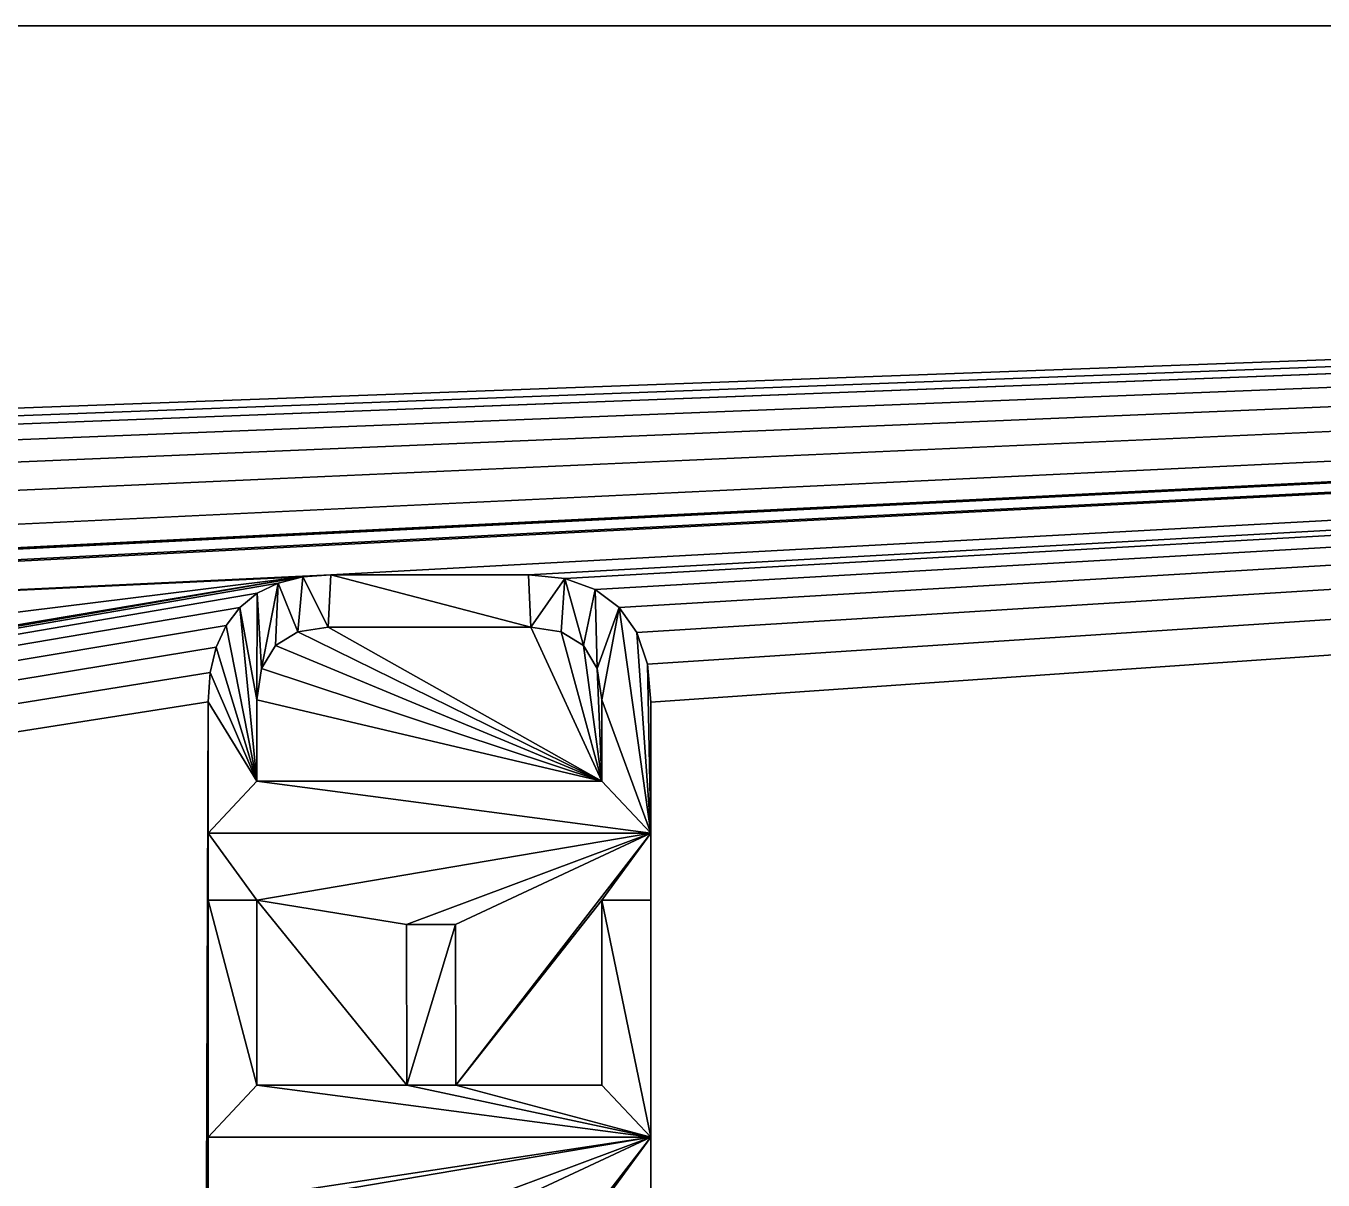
# Model space of a CAD drawing. Header units: metres. Extents: x -75 to 218, y -7 to 90.
# Drawn here: x 113.34 to 126.45, y 78.62 to 90.29 of the extents above; entities that cross this region are included whole.
import ezdxf

# ---------------------------------------------------------------- set-up
doc = ezdxf.new("R2010")
doc.units = ezdxf.units.M

msp = doc.modelspace()

# ---------------------------------------------------------------- meshes
at = {"layer": 'Layer0'}
mesh = msp.add_polyface(dxfattribs=at)
corners = [(-75.289, 90.288, 1), (218.173, 90.288), (-75.289, 90.288), (218.173, 90.288, 1)]
mesh.append_faces([[corners[k] for k in face] for face in [(0, 1, 2), (1, 0, 3)]], dxfattribs={"vtx0": -1})
mesh = msp.add_polyface(dxfattribs=at)
corners = [(-75.289, 90.288), (218.173, -6.612), (-75.289, -6.612), (218.173, 90.288)]
mesh.append_faces([[corners[k] for k in face] for face in [(0, 1, 2), (1, 0, 3)]], dxfattribs={"vtx0": -1})
mesh = msp.add_polyface(dxfattribs=at)
corners = [(43.516, 79.538, 1), (43.514, 81.161, 1), (42.004, 79.538, 1), (41.512, 74.732, 1), (41.512, 79.012, 1), (41.512, 81.407, 1), (41.512, 75.257, 1), (41.512, 76.088, 1), (41.512, 78.305, 1), (41.942, 78.305, 1), (45.983, 79.012, 1), (45.497, 78.351, 1), (45.497, 76.626, 1), (45.983, 78.351, 1), (41.466, 72.687, 1), (41.521, 73.127, 1), (41.687, 73.475, 1), (41.966, 73.733, 1), (42.358, 73.898, 1), (45.983, 74.732, 1), (42.561, 73.412, 1), (44.17, 73.858, 1), (43.988, 73.743, 1), (44.398, 73.932, 1), (44.679, 73.957, 1), (44.854, 73.957, 1), (45.122, 73.935, 1), (45.357, 73.869, 1), (45.558, 73.759, 1), (45.726, 73.606, 1), (45.983, 75.257, 1), (41.998, 76.088, 1), (41.998, 77.727, 1), (45.553, 76.032, 1), (-75.289, 90.288, 1), (-54.1, 80.264, 1), (218.173, 90.288, 1), (-48.658, 80.264, 1), (-47.586, 80.092, 1), (-46.678, 79.731, 1), (-45.951, 79.194, 1), (-45.421, 78.495, 1), (-45.098, 77.646, 1), (45.488, 81.407, 1), (42.004, 81.407, 1), (44.009, 81.161, 1), (44.012, 79.538, 1), (45.488, 79.538, 1)]
mesh.append_faces([[corners[k] for k in face] for face in [(11, 9, 12), (43, 46, 47)]], dxfattribs={"vtx0": -1})
mesh.append_faces([[corners[k] for k in face] for face in [(4, 9, 10), (3, 18, 19), (21, 20, 22), (30, 7, 6), (7, 30, 31), (31, 30, 32), (32, 30, 33), (34, 35, 36)]], dxfattribs={"vtx0": -1, "vtx1": -1})
mesh.append_faces([[corners[k] for k in face] for face in [(4, 6, 7), (10, 9, 11), (14, 3, 5), (19, 20, 21), (36, 35, 37), (43, 44, 1)]], dxfattribs={"vtx0": -1, "vtx1": -1, "vtx2": -1})
mesh.append_faces([[corners[k] for k in face] for face in [(3, 4, 5), (4, 3, 6), (4, 7, 8), (4, 8, 9), (10, 11, 13), (3, 15, 16), (3, 16, 17), (3, 17, 18), (19, 18, 20), (19, 21, 23), (19, 23, 24), (19, 24, 25), (19, 25, 26), (19, 26, 27), (19, 27, 28), (19, 28, 29), (36, 37, 38), (36, 38, 39), (36, 39, 40), (36, 40, 41), (36, 41, 42), (1, 44, 2), (43, 1, 45), (43, 45, 46)]], dxfattribs={"vtx0": -1, "vtx2": -1})
mesh.append_faces([[corners[k] for k in face] for face in [(0, 1, 2)]], dxfattribs={"vtx1": -1})
mesh = msp.add_polyface(dxfattribs=at)
corners = [(45.983, 79.012, 1), (45.983, 78.351, 1), (45.983, 76.032, 1), (45.983, 81.407, 1), (45.983, 74.732, 1), (45.726, 73.606, 1), (45.859, 73.412, 1), (45.953, 73.179, 1), (46.01, 72.909, 1), (45.983, 75.257, 1), (45.553, 76.032, 1), (117.19, 76.51, 1), (115.677, 78.38, 1), (115.677, 76.51, 1), (117.19, 79.582, 1), (115.677, 81.452, 1), (115.677, 79.582, 1), (115.221, 74.447, 1), (115.185, 75.985, 1), (115.185, 74.118, 1), (115.328, 74.727, 1), (115.501, 74.953, 1), (115.734, 75.122, 1), (116.023, 75.227, 1), (115.139, 70.64, 1), (115.185, 72.648, 1), (115.185, 79.057, 1), (115.361, 71.429, 1), (115.639, 71.686, 1), (116.031, 71.852, 1), (115.185, 82.129, 1), (115.185, 81.452, 1), (115.185, 78.38, 1), (218.173, 90.288, 1), (-45.098, 77.646, 1), (41.512, 81.407, 1), (42.004, 81.407, 1), (45.488, 81.407, 1), (116.422, 84.739, 1), (116.139, 84.719, 1), (46.029, 72.601, 1), (115.892, 84.657, 1), (115.68, 84.554, 1), (115.504, 84.41, 1), (115.364, 84.227, 1), (115.265, 84.007, 1), (115.205, 83.751, 1), (115.185, 83.457, 1)]
mesh.append_faces([[corners[k] for k in face] for face in [(11, 12, 13), (14, 15, 16)]], dxfattribs={"vtx0": -1})
mesh.append_faces([[corners[k] for k in face] for face in [(0, 2, 3), (4, 8, 9), (10, 9, 2), (17, 18, 19), (15, 30, 31), (32, 19, 18), (38, 3, 39), (39, 40, 41), (41, 40, 42), (42, 40, 43), (43, 40, 44), (44, 40, 45), (45, 40, 46), (46, 40, 47), (47, 31, 30)]], dxfattribs={"vtx0": -1, "vtx1": -1})
mesh.append_faces([[corners[k] for k in face] for face in [(9, 8, 2), (24, 25, 26), (32, 26, 25), (33, 34, 35), (33, 36, 37), (39, 3, 2), (39, 2, 8), (47, 40, 24), (47, 24, 26)]], dxfattribs={"vtx0": -1, "vtx1": -1, "vtx2": -1})
mesh.append_faces([[corners[k] for k in face] for face in [(0, 1, 2), (4, 5, 6), (4, 6, 7), (4, 7, 8), (18, 17, 20), (18, 20, 21), (18, 21, 22), (18, 22, 23), (25, 27, 28), (25, 28, 29), (32, 25, 19), (33, 35, 36), (33, 37, 3), (39, 8, 40), (47, 26, 31)]], dxfattribs={"vtx0": -1, "vtx2": -1})
mesh = msp.add_polyface(dxfattribs=at)
corners = [(115.677, 78.38, 1), (117.19, 76.51, 1), (117.187, 78.134, 1), (115.677, 81.452, 1), (117.19, 79.582, 1), (117.187, 81.206, 1), (115.185, 75.985, 1), (116.023, 75.227, 1), (119.657, 75.985, 1), (116.363, 75.262, 1), (116.76, 75.262, 1), (117.093, 75.227, 1), (117.378, 75.122, 1), (117.609, 74.953, 1), (117.781, 74.725, 1), (117.887, 74.445, 1), (117.922, 74.118, 1), (119.657, 73.174, 1), (117.922, 73.174, 1), (119.657, 78.38, 1), (119.657, 79.057, 1), (119.657, 81.452, 1), (119.657, 82.129, 1), (119.657, 83.454, 1), (115.185, 72.648, 1), (116.031, 71.852, 1), (119.657, 72.648, 1), (117.844, 71.812, 1), (118.072, 71.886, 1), (118.353, 71.91, 1), (118.528, 71.91, 1), (118.796, 71.888, 1), (119.03, 71.823, 1), (119.684, 70.863, 1), (115.185, 82.129, 1), (117.682, 81.206, 1), (117.685, 79.582, 1), (119.161, 81.452, 1), (119.161, 79.582, 1), (115.185, 79.057, 1), (115.185, 78.38, 1), (117.682, 78.134, 1), (117.685, 76.51, 1), (119.161, 78.38, 1), (119.161, 76.51, 1), (218.173, 90.288, 1), (45.983, 81.407, 1), (116.422, 84.739, 1)]
mesh.append_faces([[corners[k] for k in face] for face in [(17, 16, 18), (37, 36, 38), (43, 42, 44)]], dxfattribs={"vtx0": -1})
mesh.append_faces([[corners[k] for k in face] for face in [(6, 7, 8), (8, 17, 19), (20, 17, 21), (22, 17, 23), (24, 25, 26), (26, 33, 17), (34, 3, 22), (39, 40, 20)]], dxfattribs={"vtx0": -1, "vtx1": -1})
mesh.append_faces([[corners[k] for k in face] for face in [(16, 17, 8), (19, 17, 20), (21, 17, 22), (22, 3, 5), (22, 36, 37), (20, 0, 2), (20, 42, 43), (45, 46, 47)]], dxfattribs={"vtx0": -1, "vtx1": -1, "vtx2": -1})
mesh.append_faces([[corners[k] for k in face] for face in [(0, 1, 2), (3, 4, 5), (8, 7, 9), (8, 9, 10), (8, 10, 11), (8, 11, 12), (8, 12, 13), (8, 13, 14), (8, 14, 15), (8, 15, 16), (26, 27, 28), (26, 28, 29), (26, 29, 30), (26, 30, 31), (26, 31, 32), (22, 5, 35), (22, 35, 36), (22, 37, 21), (20, 40, 0), (20, 2, 41), (20, 41, 42), (20, 43, 19)]], dxfattribs={"vtx0": -1, "vtx2": -1})
mesh = msp.add_polyface(dxfattribs=at)
corners = [(202.173, 45.463, 1), (198.173, 61.525, 1), (197.938, 38.213, 1), (206.173, 61.525, 1), (206.409, 38.213, 1), (206.173, 63.525, 1), (206.173, 65.15, 1), (206.173, 67.15, 1), (117.28, 69.702, 1), (218.173, -6.612, 1), (117.479, 70.098, 1), (118.774, 69.198, 1), (119.061, 69.305, 1), (119.295, 69.464, 1), (119.476, 69.673, 1), (119.603, 69.927, 1), (119.678, 70.222, 1), (119.703, 70.554, 1), (218.173, 90.288, 1), (116.422, 84.739, 1), (118.42, 84.739, 1), (118.787, 84.702, 1), (119.094, 84.592, 1), (119.337, 84.409, 1), (119.514, 84.157, 1), (119.621, 83.837, 1), (119.657, 83.454, 1), (119.657, 73.174, 1), (119.684, 70.863, 1), (198.173, 67.15, 1), (197.173, 19.838, 1), (197.173, 18.838, 1), (198.173, 63.525, 1), (198.173, 65.15, 1), (199.345, 22.166, 1), (200.173, 22.802, 1), (201.138, 23.201, 1), (202.173, 23.338, 1), (203.209, 23.201, 1), (204.173, 22.802, 1)]
mesh.append_faces([[corners[k] for k in face] for face in [(0, 1, 2), (1, 0, 3), (3, 4, 5), (6, 4, 7), (8, 9, 10), (11, 9, 12), (12, 9, 13), (13, 9, 14), (14, 9, 15), (15, 9, 16), (16, 9, 17), (30, 17, 31), (29, 32, 33), (18, 4, 9), (5, 33, 32), (33, 5, 6)]], dxfattribs={"vtx0": -1, "vtx1": -1})
mesh.append_faces([[corners[k] for k in face] for face in [(5, 4, 6), (10, 9, 11), (18, 26, 27), (18, 27, 28), (18, 17, 29), (29, 17, 30), (29, 30, 2), (29, 2, 1), (18, 7, 4)]], dxfattribs={"vtx0": -1, "vtx1": -1, "vtx2": -1})
mesh.append_faces([[corners[k] for k in face] for face in [(3, 0, 4), (18, 19, 20), (18, 20, 21), (18, 21, 22), (18, 22, 23), (18, 23, 24), (18, 24, 25), (18, 25, 26), (18, 28, 17), (29, 1, 32), (18, 29, 7), (34, 4, 2), (4, 35, 36), (4, 36, 37), (4, 37, 38), (4, 38, 39)]], dxfattribs={"vtx0": -1, "vtx2": -1})
mesh = msp.add_polyface(dxfattribs=at)
corners = [(115.185, 82.129, 0.7), (115.677, 82.654, 0.7), (115.185, 83.457, 0.7), (119.657, 82.129, 0.7), (115.205, 83.751, 0.7), (115.265, 84.007, 0.7), (115.364, 84.227, 0.7), (115.504, 84.41, 0.7), (119.161, 82.654, 0.7), (119.161, 83.475, 0.7), (119.337, 84.409, 0.7), (119.514, 84.157, 0.7), (119.621, 83.837, 0.7), (119.657, 83.454, 0.7), (115.677, 83.475, 0.7), (115.68, 84.554, 0.7), (115.724, 83.793, 0.7), (115.892, 84.657, 0.7), (115.863, 84.024, 0.7), (116.09, 84.165, 0.7), (116.139, 84.719, 0.7), (116.397, 84.21, 0.7), (116.422, 84.739, 0.7), (118.442, 84.21, 0.7), (118.42, 84.739, 0.7), (118.787, 84.702, 0.7), (118.751, 84.165, 0.7), (118.977, 84.024, 0.7), (119.094, 84.592, 0.7), (119.115, 83.793, 0.7)]
mesh.append_faces([[corners[k] for k in face] for face in [(12, 3, 13)]], dxfattribs={"vtx0": -1})
mesh.append_faces([[corners[k] for k in face] for face in [(0, 1, 2), (2, 1, 4), (4, 1, 5), (5, 1, 6), (6, 1, 7), (1, 3, 8), (8, 3, 9), (10, 3, 11), (11, 3, 12), (7, 14, 15), (14, 7, 1), (15, 16, 17), (17, 19, 20), (20, 21, 22), (22, 23, 24), (24, 23, 25), (25, 27, 28), (28, 29, 10)]], dxfattribs={"vtx0": -1, "vtx1": -1})
mesh.append_faces([[corners[k] for k in face] for face in [(9, 3, 10)]], dxfattribs={"vtx0": -1, "vtx1": -1, "vtx2": -1})
mesh.append_faces([[corners[k] for k in face] for face in [(1, 0, 3), (15, 14, 16), (17, 16, 18), (17, 18, 19), (20, 19, 21), (22, 21, 23), (25, 23, 26), (25, 26, 27), (28, 27, 29), (10, 29, 9)]], dxfattribs={"vtx0": -1, "vtx2": -1})
mesh = msp.add_polyface(dxfattribs=at)
corners = [(115.892, 84.657, 1), (115.68, 84.554, 0.7), (115.892, 84.657, 0.7), (115.68, 84.554, 1)]
mesh.append_faces([[corners[k] for k in face] for face in [(0, 1, 2), (1, 0, 3)]], dxfattribs={"vtx0": -1})
mesh = msp.add_polyface(dxfattribs=at)
corners = [(116.139, 84.719, 1), (115.892, 84.657, 0.7), (116.139, 84.719, 0.7), (115.892, 84.657, 1)]
mesh.append_faces([[corners[k] for k in face] for face in [(0, 1, 2), (1, 0, 3)]], dxfattribs={"vtx0": -1})
mesh = msp.add_polyface(dxfattribs=at)
corners = [(116.422, 84.739, 1), (116.139, 84.719, 0.7), (116.422, 84.739, 0.7), (116.139, 84.719, 1)]
mesh.append_faces([[corners[k] for k in face] for face in [(0, 1, 2), (1, 0, 3)]], dxfattribs={"vtx0": -1})
mesh = msp.add_polyface(dxfattribs=at)
corners = [(118.42, 84.739, 1), (116.422, 84.739, 0.7), (118.42, 84.739, 0.7), (116.422, 84.739, 1)]
mesh.append_faces([[corners[k] for k in face] for face in [(0, 1, 2), (1, 0, 3)]], dxfattribs={"vtx0": -1})
mesh = msp.add_polyface(dxfattribs=at)
corners = [(118.787, 84.702, 1), (118.42, 84.739, 0.7), (118.787, 84.702, 0.7), (118.42, 84.739, 1)]
mesh.append_faces([[corners[k] for k in face] for face in [(0, 1, 2), (1, 0, 3)]], dxfattribs={"vtx0": -1})
mesh = msp.add_polyface(dxfattribs=at)
corners = [(119.094, 84.592, 1), (118.787, 84.702, 0.7), (119.094, 84.592, 0.7), (118.787, 84.702, 1)]
mesh.append_faces([[corners[k] for k in face] for face in [(0, 1, 2), (1, 0, 3)]], dxfattribs={"vtx0": -1})
mesh = msp.add_polyface(dxfattribs=at)
corners = [(115.68, 84.554, 1), (115.504, 84.41, 0.7), (115.68, 84.554, 0.7), (115.504, 84.41, 1)]
mesh.append_faces([[corners[k] for k in face] for face in [(0, 1, 2), (1, 0, 3)]], dxfattribs={"vtx0": -1})
mesh = msp.add_polyface(dxfattribs=at)
corners = [(119.337, 84.409, 1), (119.094, 84.592, 0.7), (119.337, 84.409, 0.7), (119.094, 84.592, 1)]
mesh.append_faces([[corners[k] for k in face] for face in [(0, 1, 2), (1, 0, 3)]], dxfattribs={"vtx0": -1})
mesh = msp.add_polyface(dxfattribs=at)
corners = [(115.504, 84.41, 0.7), (115.364, 84.227, 1), (115.364, 84.227, 0.7), (115.504, 84.41, 1)]
mesh.append_faces([[corners[k] for k in face] for face in [(0, 1, 2), (1, 0, 3)]], dxfattribs={"vtx0": -1})
mesh = msp.add_polyface(dxfattribs=at)
corners = [(119.337, 84.409, 1), (119.514, 84.157, 0.7), (119.514, 84.157, 1), (119.337, 84.409, 0.7)]
mesh.append_faces([[corners[k] for k in face] for face in [(0, 1, 2), (1, 0, 3)]], dxfattribs={"vtx0": -1})
mesh = msp.add_polyface(dxfattribs=at)
corners = [(115.364, 84.227, 0.7), (115.265, 84.007, 1), (115.265, 84.007, 0.7), (115.364, 84.227, 1)]
mesh.append_faces([[corners[k] for k in face] for face in [(0, 1, 2), (1, 0, 3)]], dxfattribs={"vtx0": -1})
mesh = msp.add_polyface(dxfattribs=at)
corners = [(119.161, 82.654, 1), (115.677, 83.475, 1), (115.677, 82.654, 1), (115.724, 83.793, 1), (115.863, 84.024, 1), (116.09, 84.165, 1), (116.397, 84.21, 1), (118.442, 84.21, 1), (118.751, 84.165, 1), (118.977, 84.024, 1), (119.115, 83.793, 1), (119.161, 83.475, 1)]
mesh.append_faces([[corners[k] for k in face] for face in [(0, 1, 2), (10, 0, 11)]], dxfattribs={"vtx0": -1})
mesh.append_faces([[corners[k] for k in face] for face in [(1, 0, 3), (3, 0, 4), (4, 0, 5), (5, 0, 6), (6, 0, 7), (7, 0, 8), (8, 0, 9), (9, 0, 10)]], dxfattribs={"vtx0": -1, "vtx1": -1})
mesh = msp.add_polyface(dxfattribs=at)
corners = [(115.863, 84.024, 1), (116.09, 84.165, 0.7), (115.863, 84.024, 0.7), (116.09, 84.165, 1)]
mesh.append_faces([[corners[k] for k in face] for face in [(0, 1, 2), (1, 0, 3)]], dxfattribs={"vtx0": -1})
mesh = msp.add_polyface(dxfattribs=at)
corners = [(116.09, 84.165, 1), (116.397, 84.21, 0.7), (116.09, 84.165, 0.7), (116.397, 84.21, 1)]
mesh.append_faces([[corners[k] for k in face] for face in [(0, 1, 2), (1, 0, 3)]], dxfattribs={"vtx0": -1})
mesh = msp.add_polyface(dxfattribs=at)
corners = [(116.397, 84.21, 1), (118.442, 84.21, 0.7), (116.397, 84.21, 0.7), (118.442, 84.21, 1)]
mesh.append_faces([[corners[k] for k in face] for face in [(0, 1, 2), (1, 0, 3)]], dxfattribs={"vtx0": -1})
mesh = msp.add_polyface(dxfattribs=at)
corners = [(118.442, 84.21, 1), (118.751, 84.165, 0.7), (118.442, 84.21, 0.7), (118.751, 84.165, 1)]
mesh.append_faces([[corners[k] for k in face] for face in [(0, 1, 2), (1, 0, 3)]], dxfattribs={"vtx0": -1})
mesh = msp.add_polyface(dxfattribs=at)
corners = [(118.751, 84.165, 1), (118.977, 84.024, 0.7), (118.751, 84.165, 0.7), (118.977, 84.024, 1)]
mesh.append_faces([[corners[k] for k in face] for face in [(0, 1, 2), (1, 0, 3)]], dxfattribs={"vtx0": -1})
mesh = msp.add_polyface(dxfattribs=at)
corners = [(119.514, 84.157, 1), (119.621, 83.837, 0.7), (119.621, 83.837, 1), (119.514, 84.157, 0.7)]
mesh.append_faces([[corners[k] for k in face] for face in [(0, 1, 2), (1, 0, 3)]], dxfattribs={"vtx0": -1})
mesh = msp.add_polyface(dxfattribs=at)
corners = [(115.265, 84.007, 0.7), (115.205, 83.751, 1), (115.205, 83.751, 0.7), (115.265, 84.007, 1)]
mesh.append_faces([[corners[k] for k in face] for face in [(0, 1, 2), (1, 0, 3)]], dxfattribs={"vtx0": -1})
mesh = msp.add_polyface(dxfattribs=at)
corners = [(115.863, 84.024, 1), (115.724, 83.793, 0.7), (115.724, 83.793, 1), (115.863, 84.024, 0.7)]
mesh.append_faces([[corners[k] for k in face] for face in [(0, 1, 2), (1, 0, 3)]], dxfattribs={"vtx0": -1})
mesh = msp.add_polyface(dxfattribs=at)
corners = [(118.977, 84.024, 0.7), (119.115, 83.793, 1), (119.115, 83.793, 0.7), (118.977, 84.024, 1)]
mesh.append_faces([[corners[k] for k in face] for face in [(0, 1, 2), (1, 0, 3)]], dxfattribs={"vtx0": -1})
mesh = msp.add_polyface(dxfattribs=at)
corners = [(115.205, 83.751, 0.7), (115.185, 83.457, 1), (115.185, 83.457, 0.7), (115.205, 83.751, 1)]
mesh.append_faces([[corners[k] for k in face] for face in [(0, 1, 2), (1, 0, 3)]], dxfattribs={"vtx0": -1})
mesh = msp.add_polyface(dxfattribs=at)
corners = [(115.724, 83.793, 1), (115.677, 83.475, 0.7), (115.677, 83.475, 1), (115.724, 83.793, 0.7)]
mesh.append_faces([[corners[k] for k in face] for face in [(0, 1, 2), (1, 0, 3)]], dxfattribs={"vtx0": -1})
mesh = msp.add_polyface(dxfattribs=at)
corners = [(119.115, 83.793, 0.7), (119.161, 83.475, 1), (119.161, 83.475, 0.7), (119.115, 83.793, 1)]
mesh.append_faces([[corners[k] for k in face] for face in [(0, 1, 2), (1, 0, 3)]], dxfattribs={"vtx0": -1})
mesh = msp.add_polyface(dxfattribs=at)
corners = [(119.621, 83.837, 1), (119.657, 83.454, 0.7), (119.657, 83.454, 1), (119.621, 83.837, 0.7)]
mesh.append_faces([[corners[k] for k in face] for face in [(0, 1, 2), (1, 0, 3)]], dxfattribs={"vtx0": -1})
mesh = msp.add_polyface(dxfattribs=at)
corners = [(115.677, 83.475, 1), (115.677, 82.654, 0.7), (115.677, 82.654, 1), (115.677, 83.475, 0.7)]
mesh.append_faces([[corners[k] for k in face] for face in [(0, 1, 2), (1, 0, 3)]], dxfattribs={"vtx0": -1})
mesh = msp.add_polyface(dxfattribs=at)
corners = [(119.161, 83.475, 0.7), (119.161, 82.654, 1), (119.161, 82.654, 0.7), (119.161, 83.475, 1)]
mesh.append_faces([[corners[k] for k in face] for face in [(0, 1, 2), (1, 0, 3)]], dxfattribs={"vtx0": -1})
mesh = msp.add_polyface(dxfattribs=at)
corners = [(115.185, 83.457, 0.7), (115.185, 82.129, 1), (115.185, 82.129, 0.7), (115.185, 83.457, 1)]
mesh.append_faces([[corners[k] for k in face] for face in [(0, 1, 2), (1, 0, 3)]], dxfattribs={"vtx0": -1})
mesh = msp.add_polyface(dxfattribs=at)
corners = [(119.657, 83.454, 1), (119.657, 82.129, 0.7), (119.657, 82.129, 1), (119.657, 83.454, 0.7)]
mesh.append_faces([[corners[k] for k in face] for face in [(0, 1, 2), (1, 0, 3)]], dxfattribs={"vtx0": -1})
mesh = msp.add_polyface(dxfattribs=at)
corners = [(119.161, 82.654, 1), (115.677, 82.654, 0.7), (119.161, 82.654, 0.7), (115.677, 82.654, 1)]
mesh.append_faces([[corners[k] for k in face] for face in [(0, 1, 2), (1, 0, 3)]], dxfattribs={"vtx0": -1})
mesh = msp.add_polyface(dxfattribs=at)
corners = [(115.185, 82.129, 1), (119.657, 82.129, 0.7), (115.185, 82.129, 0.7), (119.657, 82.129, 1)]
mesh.append_faces([[corners[k] for k in face] for face in [(0, 1, 2), (1, 0, 3)]], dxfattribs={"vtx0": -1})
mesh = msp.add_polyface(dxfattribs=at)
corners = [(115.185, 79.057, 0.7), (115.677, 79.582, 0.7), (115.185, 81.452, 0.7), (119.657, 79.057, 0.7), (117.19, 79.582, 0.7), (117.685, 79.582, 0.7), (117.682, 81.206, 0.7), (119.161, 79.582, 0.7), (119.161, 81.452, 0.7), (119.657, 81.452, 0.7), (117.187, 81.206, 0.7), (115.677, 81.452, 0.7)]
mesh.append_faces([[corners[k] for k in face] for face in [(8, 3, 9)]], dxfattribs={"vtx0": -1})
mesh.append_faces([[corners[k] for k in face] for face in [(0, 1, 2), (1, 3, 4), (5, 3, 7), (7, 3, 8)]], dxfattribs={"vtx0": -1, "vtx1": -1})
mesh.append_faces([[corners[k] for k in face] for face in [(4, 3, 5)]], dxfattribs={"vtx0": -1, "vtx1": -1, "vtx2": -1})
mesh.append_faces([[corners[k] for k in face] for face in [(1, 0, 3), (4, 5, 6)]], dxfattribs={"vtx0": -1, "vtx2": -1})
mesh.append_faces([[corners[k] for k in face] for face in [(11, 2, 1)]], dxfattribs={"vtx1": -1})
mesh.append_faces([[corners[k] for k in face] for face in [(6, 10, 4)]], dxfattribs={"vtx2": -1})
mesh = msp.add_polyface(dxfattribs=at)
corners = [(115.677, 81.452, 1), (115.185, 81.452, 0.7), (115.677, 81.452, 0.7), (115.185, 81.452, 1)]
mesh.append_faces([[corners[k] for k in face] for face in [(0, 1, 2), (1, 0, 3)]], dxfattribs={"vtx0": -1})
mesh = msp.add_polyface(dxfattribs=at)
corners = [(115.185, 81.452, 0.7), (115.185, 79.057, 1), (115.185, 79.057, 0.7), (115.185, 81.452, 1)]
mesh.append_faces([[corners[k] for k in face] for face in [(0, 1, 2), (1, 0, 3)]], dxfattribs={"vtx0": -1})
mesh = msp.add_polyface(dxfattribs=at)
corners = [(115.677, 81.452, 1), (115.677, 79.582, 0.7), (115.677, 79.582, 1), (115.677, 81.452, 0.7)]
mesh.append_faces([[corners[k] for k in face] for face in [(0, 1, 2), (1, 0, 3)]], dxfattribs={"vtx0": -1})
mesh = msp.add_polyface(dxfattribs=at)
corners = [(119.657, 81.452, 1), (119.161, 81.452, 0.7), (119.657, 81.452, 0.7), (119.161, 81.452, 1)]
mesh.append_faces([[corners[k] for k in face] for face in [(0, 1, 2), (1, 0, 3)]], dxfattribs={"vtx0": -1})
mesh = msp.add_polyface(dxfattribs=at)
corners = [(119.161, 81.452, 0.7), (119.161, 79.582, 1), (119.161, 79.582, 0.7), (119.161, 81.452, 1)]
mesh.append_faces([[corners[k] for k in face] for face in [(0, 1, 2), (1, 0, 3)]], dxfattribs={"vtx0": -1})
mesh = msp.add_polyface(dxfattribs=at)
corners = [(119.657, 81.452, 1), (119.657, 79.057, 0.7), (119.657, 79.057, 1), (119.657, 81.452, 0.7)]
mesh.append_faces([[corners[k] for k in face] for face in [(0, 1, 2), (1, 0, 3)]], dxfattribs={"vtx0": -1})
mesh = msp.add_polyface(dxfattribs=at)
corners = [(117.682, 81.206, 1), (117.187, 81.206, 0.7), (117.682, 81.206, 0.7), (117.187, 81.206, 1)]
mesh.append_faces([[corners[k] for k in face] for face in [(0, 1, 2), (1, 0, 3)]], dxfattribs={"vtx0": -1})
mesh = msp.add_polyface(dxfattribs=at)
corners = [(117.187, 81.206, 0.7), (117.19, 79.582, 1), (117.19, 79.582, 0.7), (117.187, 81.206, 1)]
mesh.append_faces([[corners[k] for k in face] for face in [(0, 1, 2), (1, 0, 3)]], dxfattribs={"vtx0": -1})
mesh = msp.add_polyface(dxfattribs=at)
corners = [(117.682, 81.206, 1), (117.685, 79.582, 0.7), (117.685, 79.582, 1), (117.682, 81.206, 0.7)]
mesh.append_faces([[corners[k] for k in face] for face in [(0, 1, 2), (1, 0, 3)]], dxfattribs={"vtx0": -1})
mesh = msp.add_polyface(dxfattribs=at)
corners = [(117.19, 79.582, 1), (115.677, 79.582, 0.7), (117.19, 79.582, 0.7), (115.677, 79.582, 1)]
mesh.append_faces([[corners[k] for k in face] for face in [(0, 1, 2), (1, 0, 3)]], dxfattribs={"vtx0": -1})
mesh = msp.add_polyface(dxfattribs=at)
corners = [(119.161, 79.582, 1), (117.685, 79.582, 0.7), (119.161, 79.582, 0.7), (117.685, 79.582, 1)]
mesh.append_faces([[corners[k] for k in face] for face in [(0, 1, 2), (1, 0, 3)]], dxfattribs={"vtx0": -1})
mesh = msp.add_polyface(dxfattribs=at)
corners = [(115.185, 79.057, 1), (119.657, 79.057, 0.7), (115.185, 79.057, 0.7), (119.657, 79.057, 1)]
mesh.append_faces([[corners[k] for k in face] for face in [(0, 1, 2), (1, 0, 3)]], dxfattribs={"vtx0": -1})

doc.saveas('drawing.dxf')
